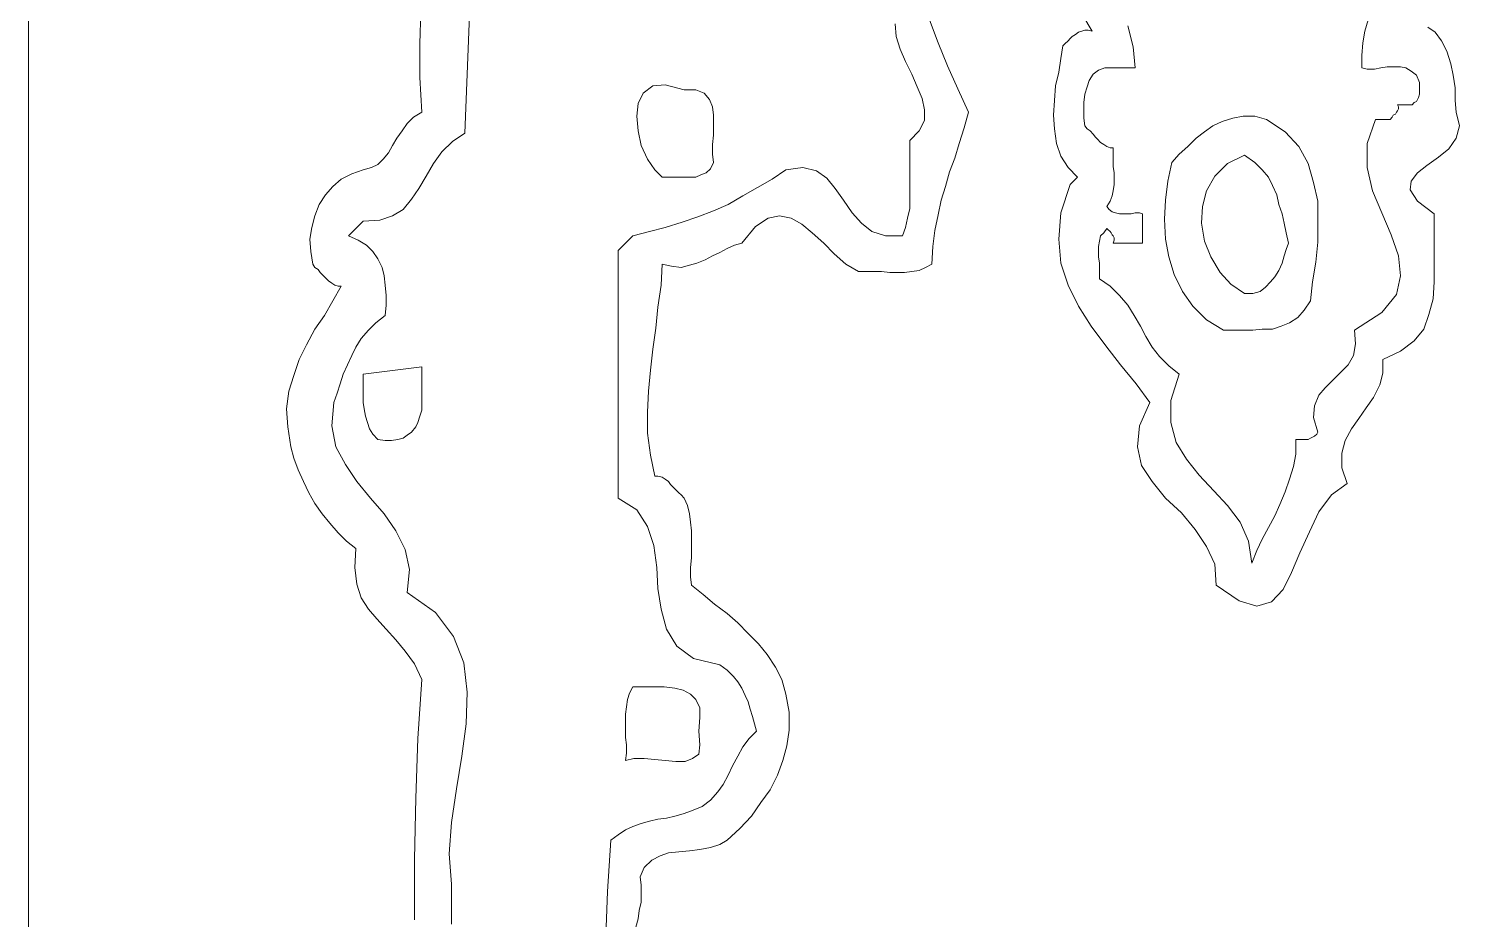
# Model space of a CAD drawing. Header units: millimetres. Extents: x -102 to 1947, y 0 to 1377.
# Drawn here: x 1065.9 to 1216.2, y 554.6 to 648.2 of the extents above; entities that cross this region are included whole.
import ezdxf

# ---------------------------------------------------------------- set-up
doc = ezdxf.new("R2010")
doc.units = ezdxf.units.MM
doc.layers.add('ceco.net 341', color=7, linetype='Continuous', lineweight=5)

# ---------------------------------------------------------------- blocks, each defined once
blk = doc.blocks.new('A$C00E300AF')
for p, q in [((-327.78, 640.43), (-327.56, 637.78)), ((-228.4, 641.31), (-229.06, 638.89)), ((-327.56, 637.78), (-326.68, 635.14)), ((-277.76, 635.58), (-278.86, 639.99)), ((-229.06, 638.89), (-229.5, 636.46)), ((-326.68, 635.14), (-325.58, 632.5)), ((-277.32, 631.17), (-277.76, 635.58)), ((-229.5, 636.46), (-229.72, 633.82)), ((-325.58, 632.5), (-324.25, 629.85)), ((-229.72, 633.82), (-229.72, 631.17)), ((-225.75, 631.17), (-224.43, 631.39)), ((-224.43, 631.39), (-222.89, 631.39)), ((-222.89, 631.39), (-221.56, 631.39)), ((-221.56, 631.39), (-220.46, 631.17)), ((-324.25, 629.85), (-323.15, 627.21)), ((-287.45, 627.21), (-287.01, 628.53)), ((-287.01, 628.53), (-286.13, 629.85)), ((-286.13, 629.85), (-285.03, 630.73)), ((-285.03, 630.73), (-283.71, 631.17)), ((-283.71, 631.17), (-281.94, 631.17)), ((-281.94, 631.17), (-277.32, 631.17)), ((-229.72, 631.17), (-228.62, 630.95)), ((-228.62, 630.95), (-227.07, 630.95)), ((-227.07, 630.95), (-225.75, 631.17)), ((-220.46, 631.17), (-219.36, 630.51)), ((-219.36, 630.51), (-218.26, 629.63)), ((-218.26, 629.63), (-217.6, 628.09)), ((-380.67, 625.88), (-381.77, 623.68)), ((-378.68, 627.43), (-380.67, 625.88)), ((-376.04, 627.65), (-378.68, 627.43)), ((-372.07, 626.55), (-376.04, 627.65)), ((-369.65, 626.55), (-372.07, 626.55)), ((-367.88, 625.88), (-369.65, 626.55)), ((-366.78, 624.56), (-367.88, 625.88)), ((-323.15, 627.21), (-322.05, 624.78)), ((-288.11, 623.9), (-287.89, 625.66)), ((-287.89, 625.66), (-287.45, 627.21)), ((-217.6, 625.66), (-217.82, 625)), ((-217.6, 628.09), (-217.6, 627.43)), ((-217.6, 627.43), (-217.6, 626.77)), ((-217.6, 626.77), (-217.6, 626.33)), ((-217.6, 626.33), (-217.6, 625.66)), ((-381.77, 623.68), (-381.99, 621.04)), ((-366.12, 623.02), (-366.78, 624.56)), ((-365.9, 621.26), (-366.12, 623.02)), ((-322.05, 624.78), (-321.61, 622.36)), ((-321.61, 622.36), (-321.61, 620.15)), ((-288.11, 622.14), (-288.11, 623.9)), ((-219.14, 623.46), (-222.23, 623.46)), ((-222.23, 623.46), (-222, 623.02)), ((-222, 622.58), (-222.23, 622.14)), ((-222, 623.02), (-222, 622.58)), ((-218.7, 623.9), (-219.14, 623.46)), ((-218.26, 624.12), (-218.7, 623.9)), ((-218.04, 624.56), (-218.26, 624.12)), ((-217.82, 625), (-218.04, 624.56)), ((-381.99, 621.04), (-381.77, 617.95)), ((-365.9, 619.27), (-365.9, 621.26)), ((-365.9, 617.07), (-365.9, 619.27)), ((-321.61, 620.15), (-322.71, 617.95)), ((-288.11, 620.6), (-288.11, 622.14)), ((-287.89, 619.05), (-288.11, 620.6)), ((-259.03, 619.93), (-261.01, 619.05)), ((-256.82, 620.6), (-259.03, 619.93)), ((-254.62, 621.04), (-256.82, 620.6)), ((-252.19, 621.04), (-254.62, 621.04)), ((-249.77, 620.38), (-252.19, 621.04)), ((-245.8, 617.73), (-249.77, 620.38)), ((-226.85, 620.38), (-228.62, 615.31)), ((-223.77, 620.38), (-226.85, 620.38)), ((-223.33, 620.82), (-223.77, 620.38)), ((-223.11, 621.26), (-223.33, 620.82)), ((-222.67, 621.48), (-223.11, 621.26)), ((-222.45, 621.92), (-222.67, 621.48)), ((-222.23, 622.14), (-222.45, 621.92)), ((-381.77, 617.95), (-381.11, 614.87)), ((-366.12, 615.09), (-365.9, 617.07)), ((-322.71, 617.95), (-324.69, 615.97)), ((-287.45, 618.39), (-287.89, 619.05)), ((-286.79, 617.95), (-287.45, 618.39)), ((-286.13, 617.29), (-286.79, 617.95)), ((-285.69, 616.63), (-286.13, 617.29)), ((-285.25, 616.19), (-285.69, 616.63)), ((-284.59, 615.53), (-285.25, 616.19)), ((-264.53, 616.41), (-266.3, 614.65)), ((-262.77, 617.73), (-264.53, 616.41)), ((-261.01, 619.05), (-262.77, 617.73)), ((-242.94, 614.65), (-245.8, 617.73)), ((-381.11, 614.87), (-379.78, 612)), ((-366.12, 613.1), (-366.12, 615.09)), ((-324.69, 615.97), (-324.69, 613.98)), ((-324.69, 613.98), (-324.69, 611.78)), ((-283.93, 615.09), (-284.59, 615.53)), ((-283.27, 614.65), (-283.93, 615.09)), ((-282.6, 614.43), (-283.27, 614.65)), ((-281.94, 614.43), (-282.6, 614.43)), ((-281.94, 613.1), (-281.94, 614.43)), ((-266.3, 614.65), (-268.06, 613.1)), ((-240.96, 611.12), (-242.94, 614.65)), ((-228.62, 615.31), (-228.62, 610.24)), ((-379.78, 612), (-378.24, 609.8)), ((-366.56, 610.02), (-365.9, 611.34)), ((-365.9, 611.34), (-366.12, 613.1)), ((-347.17, 610.24), (-350.7, 609.8)), ((-344.31, 609.58), (-347.17, 610.24)), ((-324.69, 611.78), (-324.69, 609.8)), ((-281.94, 611.78), (-281.94, 613.1)), ((-281.94, 610.46), (-281.94, 611.78)), ((-281.72, 609.14), (-281.94, 610.46)), ((-269.6, 611.34), (-270.48, 607.37)), ((-268.06, 613.1), (-269.6, 611.34)), ((-239.85, 607.15), (-240.96, 611.12)), ((-228.62, 610.24), (-227.51, 605.39)), ((-378.24, 609.8), (-376.7, 608.26)), ((-376.7, 608.26), (-375.6, 608.26)), ((-375.6, 608.26), (-374.28, 608.26)), ((-374.28, 608.26), (-373.17, 608.26)), ((-373.17, 608.26), (-371.85, 608.26)), ((-371.85, 608.26), (-370.75, 608.26)), ((-370.75, 608.26), (-369.65, 608.26)), ((-369.65, 608.26), (-368.55, 608.7)), ((-368.55, 608.7), (-367.44, 609.14)), ((-367.44, 609.14), (-366.56, 610.02)), ((-353.56, 607.81), (-356.65, 606.05)), ((-350.7, 609.8), (-353.56, 607.81)), ((-342.1, 608.03), (-344.31, 609.58)), ((-340.34, 605.83), (-342.1, 608.03)), ((-324.69, 609.8), (-324.69, 607.59)), ((-324.69, 607.59), (-324.69, 605.61)), ((-281.72, 607.81), (-281.72, 609.14)), ((-281.72, 606.71), (-281.72, 607.81)), ((-270.48, 607.37), (-270.93, 603.41)), ((-359.73, 604.29), (-362.82, 602.53)), ((-356.65, 606.05), (-359.73, 604.29)), ((-338.58, 603.41), (-340.34, 605.83)), ((-324.69, 605.61), (-324.69, 603.63)), ((-282.6, 603.19), (-282.16, 604.29)), ((-282.16, 604.29), (-281.94, 605.39)), ((-281.94, 605.39), (-281.72, 606.71)), ((-238.97, 603.19), (-239.85, 607.15)), ((-227.51, 605.39), (-225.53, 600.76)), ((-365.9, 601.2), (-369.21, 599.88)), ((-362.82, 602.53), (-365.9, 601.2)), ((-336.81, 600.76), (-338.58, 603.41)), ((-324.69, 601.64), (-325.13, 599.66)), ((-324.69, 603.63), (-324.69, 601.64)), ((-283.27, 602.09), (-282.6, 603.19)), ((-282.82, 601.42), (-283.27, 602.09)), ((-282.16, 600.98), (-282.82, 601.42)), ((-270.93, 603.41), (-271.15, 599.44)), ((-238.97, 598.78), (-238.97, 603.19)), ((-372.51, 598.78), (-376.04, 597.68)), ((-369.21, 599.88), (-372.51, 598.78)), ((-334.83, 598.56), (-336.81, 600.76)), ((-332.63, 596.8), (-334.83, 598.56)), ((-325.13, 599.66), (-325.58, 597.68)), ((-281.5, 600.76), (-282.16, 600.98)), ((-280.62, 600.54), (-281.5, 600.76)), ((-279.96, 600.54), (-280.62, 600.54)), ((-279.08, 600.54), (-279.96, 600.54)), ((-278.2, 600.54), (-279.08, 600.54)), ((-277.32, 600.76), (-278.2, 600.54)), ((-276.43, 600.76), (-277.32, 600.76)), ((-275.77, 600.54), (-276.43, 600.76)), ((-275.77, 594.37), (-275.77, 600.54)), ((-271.15, 599.44), (-270.93, 595.25)), ((-238.97, 594.59), (-238.97, 598.78)), ((-225.53, 600.76), (-223.55, 596.14)), ((-382.87, 595.92), (-385.95, 592.83)), ((-379.34, 596.8), (-382.87, 595.92)), ((-376.04, 597.68), (-379.34, 596.8)), ((-329.76, 595.92), (-332.63, 596.8)), ((-326.24, 595.92), (-329.76, 595.92)), ((-325.58, 597.68), (-326.24, 595.92)), ((-284.81, 594.81), (-284.59, 595.92)), ((-284.59, 595.92), (-283.93, 596.58)), ((-283.93, 596.58), (-283.27, 597.46)), ((-283.27, 597.46), (-283.05, 597.24)), ((-283.05, 597.24), (-282.6, 596.8)), ((-282.6, 596.8), (-282.38, 596.58)), ((-282.38, 596.58), (-282.16, 596.14)), ((-282.16, 596.14), (-281.94, 595.92)), ((-281.94, 595.92), (-281.72, 595.47)), ((-281.72, 595.47), (-281.72, 595.03)), ((-270.93, 595.25), (-270.26, 591.51)), ((-223.55, 596.14), (-222, 591.73)), ((-385.95, 592.83), (-385.95, 540.82)), ((-285.03, 593.71), (-284.81, 594.81)), ((-285.03, 592.61), (-285.03, 593.71)), ((-285.03, 591.51), (-285.03, 592.61)), ((-281.72, 595.03), (-281.94, 594.37)), ((-281.94, 594.37), (-275.77, 594.37)), ((-239.41, 590.41), (-238.97, 594.59)), ((-284.81, 590.19), (-285.03, 591.51)), ((-284.81, 589.08), (-284.81, 590.19)), ((-270.26, 591.51), (-269.16, 587.76)), ((-240.07, 586.22), (-239.41, 590.41)), ((-222, 591.73), (-221.56, 587.54)), ((-284.81, 587.76), (-284.81, 589.08)), ((-284.81, 586.88), (-284.81, 587.76)), ((-282.6, 585.34), (-284.81, 586.88)), ((-269.16, 587.76), (-267.4, 584.24)), ((-240.52, 582.25), (-240.07, 586.22)), ((-221.56, 587.54), (-222.45, 583.57)), ((-280.62, 583.35), (-282.6, 585.34)), ((-278.86, 581.37), (-280.62, 583.35)), ((-267.4, 584.24), (-265.2, 581.15)), ((-222.45, 583.57), (-225.53, 579.83)), ((-277.54, 579.17), (-278.86, 581.37)), ((-265.2, 581.15), (-262.33, 578.29)), ((-243.16, 578.73), (-241.84, 580.27)), ((-241.84, 580.27), (-240.52, 582.25)), ((-276.21, 576.96), (-277.54, 579.17)), ((-262.33, 578.29), (-258.81, 576.08)), ((-246.69, 576.96), (-244.92, 577.62)), ((-244.92, 577.62), (-243.16, 578.73)), ((-225.53, 579.83), (-231.26, 576.08)), ((-275.11, 574.76), (-276.21, 576.96)), ((-273.79, 572.56), (-275.11, 574.76)), ((-258.81, 576.08), (-256.82, 576.08)), ((-256.82, 576.08), (-254.62, 576.08)), ((-254.62, 576.08), (-252.64, 576.08)), ((-252.64, 576.08), (-250.65, 576.3)), ((-250.65, 576.3), (-248.45, 576.3)), ((-248.45, 576.3), (-246.69, 576.96)), ((-231.26, 576.08), (-231.04, 573.22)), ((-272.25, 570.57), (-273.79, 572.56)), ((-231.04, 573.22), (-231.48, 570.79)), ((-427.16, 568.37), (-439.5, 566.83)), ((-427.16, 559.33), (-427.16, 568.37)), ((-270.26, 568.59), (-272.25, 570.57)), ((-268.06, 566.83), (-270.26, 568.59)), ((-232.58, 568.81), (-234.12, 567.27)), ((-231.48, 570.79), (-232.58, 568.81)), ((-439.5, 566.83), (-439.5, 565.28)), ((-439.5, 565.28), (-439.5, 563.96)), ((-269.82, 561.32), (-268.06, 566.83)), ((-235.67, 565.73), (-237.43, 563.96)), ((-234.12, 567.27), (-235.67, 565.73)), ((-439.5, 563.96), (-439.5, 562.42)), ((-439.5, 562.42), (-439.5, 560.88)), ((-238.75, 562.42), (-239.63, 560.22)), ((-237.43, 563.96), (-238.75, 562.42)), ((-439.5, 560.88), (-439.28, 559.56)), ((-439.28, 559.56), (-439.06, 558.01)), ((-427.6, 558.01), (-427.16, 559.33)), ((-269.82, 556.69), (-269.82, 561.32)), ((-239.63, 560.22), (-239.85, 557.79)), ((-439.06, 558.01), (-438.62, 556.69)), ((-438.62, 556.69), (-438.18, 555.37)), ((-428.48, 555.81), (-428.04, 556.69)), ((-428.04, 556.69), (-427.6, 558.01)), ((-268.72, 552.5), (-269.82, 556.69)), ((-239.85, 557.79), (-238.97, 554.71)), ((-438.18, 555.37), (-437.52, 554.27)), ((-437.52, 554.27), (-436.42, 553.16)), ((-436.42, 553.16), (-434.87, 552.94)), ((-433.55, 552.94), (-432.23, 553.16)), ((-432.23, 553.16), (-431.13, 553.39)), ((-431.13, 553.39), (-430.25, 554.05)), ((-430.25, 554.05), (-429.37, 554.71)), ((-429.37, 554.71), (-428.48, 555.81)), ((-243.6, 553.16), (-243.6, 550.08)), ((-242.94, 553.16), (-243.6, 553.16)), ((-242.28, 553.16), (-242.94, 553.16)), ((-241.62, 553.16), (-242.28, 553.16)), ((-240.96, 553.16), (-241.62, 553.16)), ((-240.52, 553.39), (-240.96, 553.16)), ((-240.07, 553.61), (-240.52, 553.39)), ((-239.63, 553.83), (-240.07, 553.61)), ((-239.19, 554.27), (-239.63, 553.83)), ((-238.97, 554.71), (-239.19, 554.27)), ((-434.87, 552.94), (-433.55, 552.94)), ((-266.52, 548.98), (-268.72, 552.5)), ((-243.6, 550.08), (-244.04, 547.44)), ((-263.87, 545.67), (-266.52, 548.98)), ((-244.04, 547.44), (-244.92, 544.79)), ((-260.79, 542.37), (-263.87, 545.67)), ((-244.92, 544.79), (-245.8, 542.15)), ((-257.92, 539.28), (-260.79, 542.37)), ((-245.8, 542.15), (-246.91, 539.5)), ((-385.95, 540.82), (-381.99, 538.4)), ((-381.99, 538.4), (-379.78, 534.87)), ((-255.28, 535.76), (-257.92, 539.28)), ((-246.91, 539.5), (-248.01, 537.08)), ((-253.52, 531.79), (-255.28, 535.76)), ((-248.01, 537.08), (-249.33, 534.65)), ((-379.78, 534.87), (-378.46, 530.91)), ((-250.65, 532.23), (-251.75, 529.81)), ((-249.33, 534.65), (-250.65, 532.23)), ((-378.46, 530.91), (-377.8, 526.28)), ((-252.86, 527.16), (-253.52, 531.79)), ((-251.75, 529.81), (-252.86, 527.16)), ((-377.8, 526.28), (-377.58, 521.87)), ((-377.58, 521.87), (-376.92, 517.47)), ((-376.92, 517.47), (-375.82, 513.28)), ((-375.82, 513.28), (-373.61, 509.75)), ((-373.61, 509.75), (-370.09, 507.11)), ((-370.09, 507.11), (-364.58, 505.79)), ((-364.58, 505.79), (-363.04, 504.69)), ((-363.04, 504.69), (-361.71, 503.36)), ((-361.71, 503.36), (-360.83, 502.26)), ((-360.83, 502.26), (-359.95, 500.94)), ((-383.53, 499.84), (-383.97, 498.51)), ((-382.87, 501.16), (-383.53, 499.84)), ((-380.67, 501.16), (-382.87, 501.16)), ((-378.24, 501.16), (-380.67, 501.16)), ((-376.26, 501.16), (-378.24, 501.16)), ((-374.05, 500.94), (-376.26, 501.16)), ((-372.29, 500.5), (-374.05, 500.94)), ((-370.75, 499.62), (-372.29, 500.5)), ((-369.65, 498.51), (-370.75, 499.62)), ((-359.95, 500.94), (-359.29, 499.4)), ((-359.29, 499.4), (-358.63, 498.07)), ((-384.19, 496.97), (-384.41, 495.43)), ((-383.97, 498.51), (-384.19, 496.97)), ((-368.77, 496.75), (-369.65, 498.51)), ((-368.77, 494.77), (-368.77, 496.75)), ((-358.63, 498.07), (-358.19, 496.53)), ((-358.19, 496.53), (-357.75, 494.99)), ((-384.41, 495.43), (-384.41, 493.89)), ((-384.41, 493.89), (-384.41, 492.12)), ((-368.99, 491.9), (-368.77, 494.77)), ((-357.75, 494.99), (-357.31, 493.45)), ((-357.31, 493.45), (-356.87, 491.9)), ((-384.41, 492.12), (-384.41, 490.58)), ((-384.41, 490.58), (-384.19, 489.04)), ((-368.77, 489.04), (-368.99, 491.9)), ((-358.41, 490.36), (-359.73, 488.6)), ((-356.87, 491.9), (-358.41, 490.36)), ((-384.19, 487.28), (-384.41, 485.73)), ((-384.19, 489.04), (-384.19, 487.28)), ((-370.31, 486.17), (-368.99, 487.06)), ((-368.99, 487.06), (-368.77, 489.04)), ((-359.73, 488.6), (-360.83, 486.62)), ((-384.41, 485.73), (-382.65, 486.17)), ((-382.65, 486.17), (-380.45, 486.17)), ((-380.45, 486.17), (-378.24, 485.95)), ((-378.24, 485.95), (-376.04, 485.73)), ((-376.04, 485.73), (-373.83, 485.51)), ((-373.83, 485.51), (-371.85, 485.51)), ((-371.85, 485.51), (-370.31, 486.17)), ((-361.93, 484.63), (-362.82, 482.65)), ((-360.83, 486.62), (-361.93, 484.63)), ((-362.82, 482.65), (-363.92, 480.67)), ((-365.02, 479.12), (-366.56, 477.36)), ((-363.92, 480.67), (-365.02, 479.12)), ((-370.53, 475.16), (-372.29, 474.5)), ((-368.33, 476.04), (-370.53, 475.16)), ((-366.56, 477.36), (-368.33, 476.04)), ((-381.11, 472.51), (-382.87, 471.85)), ((-379.34, 472.95), (-381.11, 472.51)), ((-377.58, 473.39), (-379.34, 472.95)), ((-375.82, 473.61), (-377.58, 473.39)), ((-374.05, 474.05), (-375.82, 473.61)), ((-372.29, 474.5), (-374.05, 474.05)), ((-387.5, 468.99), (-388.16, 458.19)), ((-385.95, 470.09), (-387.5, 468.99)), ((-384.41, 471.19), (-385.95, 470.09)), ((-382.87, 471.85), (-384.41, 471.19)), ((-388.16, 458.19), (-388.6, 446.95))]:
    blk.add_line(p, q)
at = {"layer": 'ceco.net 341'}
for p, q in [((-415.04, 695.52), (-418.13, 617.51)), ((-427.6, 636.24), (-427.38, 643.07)), ((-320.51, 641.31), (-318.74, 636.46)), ((-286.35, 638.89), (-288.33, 642.19)), ((-291.42, 636.9), (-290.98, 637.34)), ((-290.98, 637.34), (-290.54, 637.78)), ((-290.54, 637.78), (-289.88, 638.22)), ((-289.88, 638.22), (-289.22, 638.67)), ((-289.22, 638.67), (-288.55, 638.89)), ((-288.55, 638.89), (-287.89, 639.11)), ((-287.89, 639.11), (-287.23, 639.11)), ((-287.23, 639.11), (-286.35, 638.89)), ((-215.83, 639.77), (-214.29, 638.67)), ((-214.29, 638.67), (-212.97, 636.9)), ((-427.6, 629.19), (-427.6, 636.24)), ((-318.74, 636.46), (-316.76, 631.61)), ((-292.96, 633.16), (-292.52, 635.8)), ((-292.52, 635.8), (-292.08, 636.24)), ((-292.08, 636.24), (-291.42, 636.9)), ((-212.97, 636.9), (-211.87, 634.7)), ((-211.87, 634.7), (-210.99, 632.05)), ((-316.76, 631.61), (-314.56, 626.77)), ((-293.4, 630.29), (-292.96, 633.16)), ((-210.99, 632.05), (-210.55, 629.63)), ((-427.16, 621.92), (-427.6, 629.19)), ((-294.06, 627.43), (-293.4, 630.29)), ((-210.55, 629.63), (-210.11, 626.99)), ((-314.56, 626.77), (-312.35, 621.92)), ((-294.28, 624.34), (-294.06, 627.43)), ((-210.11, 626.99), (-210.11, 624.34)), ((-294.5, 621.26), (-294.28, 624.34)), ((-210.11, 624.34), (-209.88, 621.92)), ((-431.35, 617.95), (-430.25, 619.49)), ((-430.25, 619.49), (-428.93, 620.82)), ((-428.93, 620.82), (-427.16, 621.92)), ((-312.35, 621.92), (-313.23, 618.61)), ((-294.28, 618.39), (-294.5, 621.26)), ((-209.88, 621.92), (-209.22, 619.05)), ((-433.33, 614.87), (-432.45, 616.41)), ((-432.45, 616.41), (-431.35, 617.95)), ((-418.13, 617.51), (-420.77, 615.75)), ((-313.23, 618.61), (-314.34, 615.31)), ((-293.84, 615.31), (-294.28, 618.39)), ((-209.88, 616.41), (-211.43, 614.21)), ((-209.22, 619.05), (-209.88, 616.41)), ((-435.32, 612), (-434.21, 613.32)), ((-434.21, 613.32), (-433.33, 614.87)), ((-422.98, 613.54), (-424.74, 611.12)), ((-420.77, 615.75), (-422.98, 613.54)), ((-314.34, 615.31), (-315.22, 612.22)), ((-292.96, 612.66), (-293.84, 615.31)), ((-211.43, 614.21), (-213.63, 612.44)), ((-439.5, 609.8), (-437.74, 610.24)), ((-437.74, 610.24), (-436.42, 610.9)), ((-436.42, 610.9), (-435.32, 612)), ((-424.74, 611.12), (-426.28, 608.48)), ((-315.22, 612.22), (-316.32, 609.36)), ((-291.42, 610.24), (-292.96, 612.66)), ((-289.44, 608.26), (-291.42, 610.24)), ((-257.92, 611.12), (-260.57, 608.48)), ((-254.4, 612.88), (-257.92, 611.12)), ((-252.19, 611.34), (-254.4, 612.88)), ((-250.65, 609.8), (-252.19, 611.34)), ((-216.06, 610.68), (-218.04, 609.14)), ((-213.63, 612.44), (-216.06, 610.68)), ((-445.89, 606.27), (-444.13, 607.81)), ((-444.13, 607.81), (-441.93, 608.92)), ((-441.93, 608.92), (-439.5, 609.8)), ((-426.28, 608.48), (-427.82, 605.83)), ((-316.32, 609.36), (-317.2, 606.27)), ((-290.98, 606.71), (-289.44, 608.26)), ((-260.57, 608.48), (-262.33, 605.39)), ((-249.33, 608.26), (-250.65, 609.8)), ((-248.45, 606.49), (-249.33, 608.26)), ((-219.36, 607.37), (-219.58, 605.61)), ((-218.04, 609.14), (-219.36, 607.37)), ((-448.76, 602.53), (-447.44, 604.51)), ((-447.44, 604.51), (-445.89, 606.27)), ((-427.82, 605.83), (-429.37, 603.63)), ((-317.2, 606.27), (-318.08, 603.41)), ((-292.96, 600.76), (-290.98, 606.71)), ((-262.33, 605.39), (-263.21, 602.09)), ((-247.57, 604.51), (-248.45, 606.49)), ((-247.13, 602.53), (-247.57, 604.51)), ((-219.58, 605.61), (-218.04, 603.19)), ((-449.64, 600.1), (-448.76, 602.53)), ((-431.13, 601.42), (-433.33, 600.1)), ((-429.37, 603.63), (-431.13, 601.42)), ((-318.08, 603.41), (-318.74, 600.32)), ((-263.21, 602.09), (-263.43, 598.56)), ((-246.47, 600.54), (-247.13, 602.53)), ((-218.04, 603.19), (-214.51, 600.54)), ((-450.3, 597.68), (-449.64, 600.1)), ((-439.5, 599), (-442.59, 595.92)), ((-435.98, 599.22), (-439.5, 599)), ((-433.33, 600.1), (-435.98, 599.22)), ((-354.44, 599.66), (-357.09, 597.9)), ((-352.02, 600.1), (-354.44, 599.66)), ((-349.59, 599.66), (-352.02, 600.1)), ((-347.39, 598.34), (-349.59, 599.66)), ((-345.19, 596.58), (-347.39, 598.34)), ((-318.74, 600.32), (-319.4, 597.02)), ((-293.4, 595.25), (-292.96, 600.76)), ((-263.43, 598.56), (-262.77, 594.81)), ((-246.02, 598.56), (-246.47, 600.54)), ((-245.58, 596.58), (-246.02, 598.56)), ((-214.51, 600.54), (-214.51, 597.24)), ((-450.74, 595.25), (-450.3, 597.68)), ((-450.52, 592.61), (-450.74, 595.25)), ((-442.59, 595.92), (-440.6, 595.03)), ((-357.09, 597.9), (-359.95, 594.37)), ((-342.76, 594.37), (-345.19, 596.58)), ((-319.4, 597.02), (-319.85, 593.71)), ((-292.96, 590.19), (-293.4, 595.25)), ((-245.14, 594.37), (-245.58, 596.58)), ((-214.51, 597.24), (-214.51, 593.49)), ((-450.08, 589.97), (-450.52, 592.61)), ((-440.6, 595.03), (-438.84, 593.93)), ((-438.84, 593.93), (-437.52, 592.61)), ((-437.52, 592.61), (-436.42, 591.07)), ((-364.58, 592.39), (-366.12, 591.73)), ((-363.04, 593.27), (-364.58, 592.39)), ((-361.49, 593.93), (-363.04, 593.27)), ((-359.95, 594.37), (-361.49, 593.93)), ((-340.56, 592.17), (-342.76, 594.37)), ((-338.14, 589.97), (-340.56, 592.17)), ((-319.85, 593.71), (-320.07, 589.97)), ((-262.77, 594.81), (-261.45, 591.51)), ((-246.02, 591.73), (-245.58, 593.05)), ((-245.58, 593.05), (-245.14, 594.37)), ((-214.51, 593.49), (-214.51, 589.97)), ((-449.64, 589.3), (-450.08, 589.97)), ((-448.98, 588.86), (-449.64, 589.3)), ((-436.42, 591.07), (-435.54, 589.3)), ((-435.54, 589.3), (-435.1, 587.54)), ((-376.7, 589.97), (-376.92, 585.56)), ((-374.72, 589.52), (-376.7, 589.97)), ((-372.73, 589.3), (-374.72, 589.52)), ((-370.97, 589.74), (-372.73, 589.3)), ((-369.43, 590.19), (-370.97, 589.74)), ((-367.66, 590.85), (-369.43, 590.19)), ((-366.12, 591.73), (-367.66, 590.85)), ((-335.49, 588.42), (-338.14, 589.97)), ((-321.39, 589.3), (-322.71, 588.64)), ((-320.07, 589.97), (-321.39, 589.3)), ((-291.42, 585.56), (-292.96, 590.19)), ((-261.45, 591.51), (-259.47, 588.2)), ((-247.13, 588.64), (-246.47, 590.19)), ((-246.47, 590.19), (-246.02, 591.73)), ((-214.51, 589.97), (-214.51, 586.22)), ((-448.54, 588.2), (-448.98, 588.86)), ((-447.88, 587.54), (-448.54, 588.2)), ((-447.44, 587.1), (-447.88, 587.54)), ((-446.77, 586.44), (-447.44, 587.1)), ((-446.11, 586), (-446.77, 586.44)), ((-435.1, 587.54), (-434.87, 585.56)), ((-333.95, 588.42), (-335.49, 588.42)), ((-332.19, 588.42), (-333.95, 588.42)), ((-330.64, 588.42), (-332.19, 588.42)), ((-328.88, 588.2), (-330.64, 588.42)), ((-327.34, 588.2), (-328.88, 588.2)), ((-325.8, 588.2), (-327.34, 588.2)), ((-324.25, 588.42), (-325.8, 588.2)), ((-322.71, 588.64), (-324.25, 588.42)), ((-259.47, 588.2), (-257.26, 585.78)), ((-249.99, 585.12), (-248.89, 586.22)), ((-248.89, 586.22), (-248.01, 587.32)), ((-248.01, 587.32), (-247.13, 588.64)), ((-214.51, 586.22), (-214.73, 582.69)), ((-445.45, 585.56), (-446.11, 586)), ((-445.89, 582.25), (-444.13, 585.34)), ((-444.79, 585.34), (-445.45, 585.56)), ((-444.13, 585.34), (-444.79, 585.34)), ((-434.87, 585.56), (-434.65, 583.35)), ((-434.65, 583.35), (-434.65, 581.37)), ((-376.92, 585.56), (-377.58, 580.93)), ((-289.22, 581.15), (-291.42, 585.56)), ((-257.26, 585.78), (-254.4, 583.8)), ((-254.4, 583.8), (-252.64, 583.8)), ((-252.64, 583.8), (-251.09, 584.24)), ((-251.09, 584.24), (-249.99, 585.12)), ((-447.66, 579.17), (-445.89, 582.25)), ((-434.65, 581.37), (-434.87, 579.17)), ((-377.58, 580.93), (-378.02, 576.52)), ((-286.57, 576.96), (-289.22, 581.15)), ((-214.73, 582.69), (-215.61, 579.39)), ((-449.64, 576.3), (-447.66, 579.17)), ((-436.86, 577.62), (-438.4, 576.08)), ((-434.87, 579.17), (-436.86, 577.62)), ((-215.61, 579.39), (-216.72, 576.3)), ((-451.4, 573), (-449.64, 576.3)), ((-439.94, 574.32), (-441.05, 572.56)), ((-438.4, 576.08), (-439.94, 574.32)), ((-378.02, 576.52), (-378.68, 572.12)), ((-283.49, 572.78), (-286.57, 576.96)), ((-216.72, 576.3), (-218.7, 573.88)), ((-452.94, 569.91), (-451.4, 573)), ((-441.05, 572.56), (-441.93, 570.79)), ((-378.68, 572.12), (-379.12, 567.71)), ((-280.4, 568.81), (-283.49, 572.78)), ((-221.56, 571.68), (-225.31, 569.91)), ((-218.7, 573.88), (-221.56, 571.68)), ((-454.05, 566.61), (-452.94, 569.91)), ((-442.81, 568.81), (-443.69, 566.83)), ((-441.93, 570.79), (-442.81, 568.81)), ((-277.1, 564.84), (-280.4, 568.81)), ((-225.31, 569.91), (-225.31, 567.05)), ((-455.15, 563.3), (-454.05, 566.61)), ((-443.69, 566.83), (-444.35, 564.84)), ((-379.12, 567.71), (-379.56, 563.3)), ((-225.31, 567.05), (-225.97, 564.62)), ((-455.59, 559.56), (-455.15, 563.3)), ((-445.01, 562.86), (-445.67, 560.88)), ((-444.35, 564.84), (-445.01, 562.86)), ((-379.56, 563.3), (-379.78, 558.89)), ((-274.23, 560.88), (-277.1, 564.84)), ((-225.97, 564.62), (-227.29, 561.98)), ((-455.37, 555.81), (-455.59, 559.56)), ((-445.67, 560.88), (-446.11, 556.03)), ((-276.43, 556.03), (-274.23, 560.88)), ((-228.84, 559.78), (-230.38, 557.57)), ((-227.29, 561.98), (-228.84, 559.78)), ((-379.78, 558.89), (-379.78, 554.49)), ((-230.38, 557.57), (-231.92, 555.37)), ((-454.71, 551.62), (-455.37, 555.81)), ((-446.11, 556.03), (-445.23, 551.62)), ((-379.78, 554.49), (-379.12, 549.86)), ((-276.88, 551.62), (-276.43, 556.03)), ((-231.92, 555.37), (-233.24, 552.94)), ((-454.05, 549.2), (-454.71, 551.62)), ((-445.23, 551.62), (-443.25, 547.88)), ((-275.99, 547.66), (-276.88, 551.62)), ((-233.24, 552.94), (-233.9, 550.3)), ((-233.9, 550.3), (-233.9, 547.21)), ((-453.16, 546.77), (-454.05, 549.2)), ((-443.25, 547.88), (-440.82, 544.35)), ((-379.12, 549.86), (-378.24, 545.45)), ((-273.79, 544.35), (-275.99, 547.66)), ((-233.9, 547.21), (-232.8, 543.91)), ((-452.06, 544.35), (-453.16, 546.77)), ((-450.96, 541.93), (-452.06, 544.35)), ((-440.82, 544.35), (-437.96, 540.82)), ((-378.24, 545.45), (-377.58, 545.45)), ((-377.58, 545.45), (-376.7, 545.23)), ((-376.7, 545.23), (-376.04, 544.79)), ((-376.04, 544.79), (-375.38, 544.35)), ((-375.38, 544.35), (-374.94, 543.69)), ((-270.93, 540.82), (-273.79, 544.35)), ((-449.64, 539.72), (-450.96, 541.93)), ((-374.94, 543.69), (-374.5, 543.25)), ((-374.5, 543.25), (-373.83, 542.59)), ((-373.83, 542.59), (-373.17, 541.93)), ((-373.17, 541.93), (-372.73, 541.49)), ((-372.73, 541.49), (-372.07, 540.82)), ((-236.11, 541.49), (-238.75, 537.96)), ((-232.8, 543.91), (-236.11, 541.49)), ((-448.1, 537.52), (-449.64, 539.72)), ((-437.96, 540.82), (-435.1, 537.52)), ((-372.07, 540.82), (-371.41, 539.28)), ((-371.41, 539.28), (-370.97, 537.52)), ((-267.62, 537.74), (-270.93, 540.82)), ((-446.55, 535.54), (-448.1, 537.52)), ((-444.79, 533.55), (-446.55, 535.54)), ((-435.1, 537.52), (-432.67, 533.99)), ((-370.97, 537.52), (-370.75, 535.76)), ((-370.75, 535.76), (-370.53, 533.99)), ((-264.76, 534.21), (-267.62, 537.74)), ((-238.75, 537.96), (-240.74, 533.77)), ((-443.03, 531.79), (-444.79, 533.55)), ((-432.67, 533.99), (-430.69, 530.03)), ((-370.53, 533.99), (-370.53, 532.01)), ((-262.33, 530.69), (-264.76, 534.21)), ((-240.74, 533.77), (-242.72, 529.37)), ((-441.05, 530.25), (-443.03, 531.79)), ((-441.27, 526.28), (-441.05, 530.25)), ((-430.69, 530.03), (-429.81, 525.84)), ((-370.53, 532.01), (-370.53, 530.25)), ((-370.53, 530.25), (-370.53, 528.26)), ((-260.57, 526.94), (-262.33, 530.69)), ((-242.72, 529.37), (-244.48, 525.18)), ((-440.82, 522.75), (-441.27, 526.28)), ((-370.53, 528.26), (-370.75, 526.28)), ((-370.75, 526.28), (-370.75, 524.3)), ((-260.35, 522.53), (-260.57, 526.94)), ((-429.81, 525.84), (-430.25, 520.99)), ((-370.75, 524.3), (-370.53, 522.53)), ((-244.48, 525.18), (-246.24, 521.65)), ((-439.94, 519.89), (-440.82, 522.75)), ((-430.25, 520.99), (-424.3, 516.8)), ((-370.53, 522.53), (-368.11, 520.55)), ((-368.11, 520.55), (-365.68, 518.57)), ((-255.5, 519.23), (-260.35, 522.53)), ((-246.24, 521.65), (-248.67, 519.01)), ((-438.4, 517.47), (-439.94, 519.89)), ((-436.64, 515.48), (-438.4, 517.47)), ((-365.68, 518.57), (-363.04, 516.58)), ((-251.75, 518.13), (-255.5, 519.23)), ((-248.67, 519.01), (-251.75, 518.13)), ((-434.65, 513.28), (-436.64, 515.48)), ((-424.3, 516.8), (-420.55, 511.74)), ((-363.04, 516.58), (-360.83, 514.6)), ((-360.83, 514.6), (-358.63, 512.4)), ((-432.67, 511.08), (-434.65, 513.28)), ((-430.69, 508.65), (-432.67, 511.08)), ((-420.55, 511.74), (-418.35, 506.23)), ((-358.63, 512.4), (-356.43, 510.19)), ((-428.7, 506.01), (-430.69, 508.65)), ((-356.43, 510.19), (-354.66, 507.99)), ((-354.66, 507.99), (-352.9, 505.35)), ((-427.16, 502.7), (-428.7, 506.01)), ((-418.35, 506.23), (-417.69, 500.06)), ((-352.9, 505.35), (-351.58, 502.7)), ((-428.04, 490.36), (-427.16, 502.7)), ((-351.58, 502.7), (-350.7, 499.62)), ((-417.69, 500.06), (-417.91, 493.45)), ((-350.7, 499.62), (-350.04, 495.87)), ((-417.91, 493.45), (-418.79, 486.62)), ((-350.04, 495.87), (-350.04, 492.12)), ((-428.48, 477.8), (-428.04, 490.36)), ((-350.04, 492.12), (-350.48, 488.82)), ((-350.48, 488.82), (-351.36, 485.73)), ((-418.79, 486.62), (-419.89, 479.78)), ((-351.36, 485.73), (-352.46, 482.65)), ((-352.46, 482.65), (-354, 479.56)), ((-419.89, 479.78), (-420.99, 472.73)), ((-354, 479.56), (-355.99, 476.92)), ((-428.7, 465.02), (-428.48, 477.8)), ((-355.99, 476.92), (-357.97, 474.05)), ((-420.99, 472.73), (-421.43, 466.12)), ((-357.97, 474.05), (-360.39, 471.41)), ((-363.04, 468.99), (-364.58, 468.1)), ((-360.39, 471.41), (-363.04, 468.99)), ((-421.43, 466.12), (-420.99, 459.73)), ((-375.38, 466.34), (-377.14, 465.68)), ((-373.17, 466.56), (-375.38, 466.34)), ((-370.97, 466.78), (-373.17, 466.56)), ((-368.77, 467), (-370.97, 466.78)), ((-366.56, 467.44), (-368.77, 467)), ((-364.58, 468.1), (-366.56, 467.44)), ((-428.7, 452.24), (-428.7, 465.02)), ((-380.45, 463.26), (-381.33, 461.27)), ((-378.9, 464.8), (-380.45, 463.26)), ((-377.14, 465.68), (-378.9, 464.8)), ((-381.33, 461.27), (-381.11, 459.51)), ((-420.99, 459.73), (-420.99, 451.36)), ((-381.11, 459.51), (-381.11, 457.75)), ((-381.11, 457.75), (-381.11, 455.98)), ((-381.55, 454.22), (-381.77, 452.46)), ((-381.11, 455.98), (-381.55, 454.22)), ((-381.77, 452.46), (-382.21, 450.7))]:
    blk.add_line(p, q, dxfattribs=at)
blk = doc.blocks.new('w341a')
at = {"layer": 'ceco.net 341', "lineweight": 5}
blk.add_line((1065.91, 1185.58), (1065.91, 328.47), dxfattribs=at)
at = {"layer": 'ceco.net 341', "xscale": 0.5, "yscale": 0.5, "zscale": 0.5}
blk.add_blockref('A$C00E300AF', (1320.81, 328.47), dxfattribs=at)

msp = doc.modelspace()

# ---------------------------------------------------------------- block references
msp.add_blockref('w341a', (0, 0))

doc.saveas('drawing.dxf')
